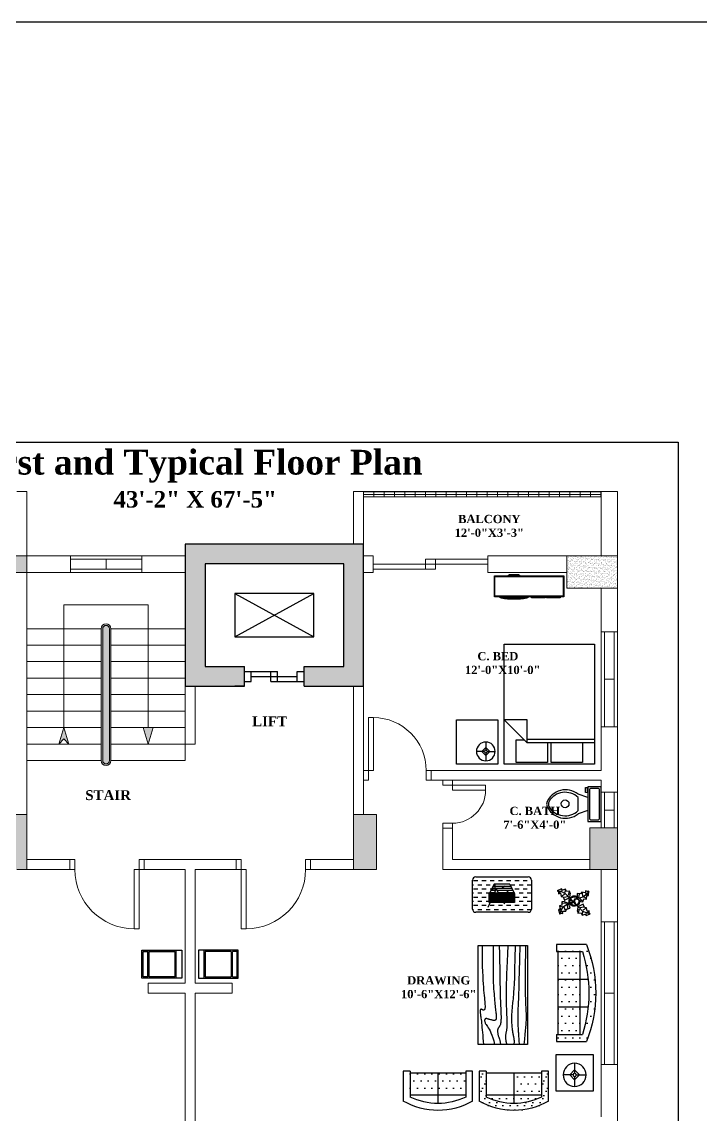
# Model space of a CAD drawing. Header units: inches. Extents: x -5775 to 2930, y 591 to 3437.
# Drawn here: x -5461 to -5050, y 1159 to 1822 of the extents above; entities that cross this region are included whole.
import ezdxf

# ---------------------------------------------------------------- set-up
doc = ezdxf.new("R2010")
doc.units = ezdxf.units.IN
doc.header["$LTSCALE"] = 20
doc.header["$MEASUREMENT"] = 0
doc.layers.get('0').update_dxf_attribs({"lineweight": 5})
for name, color, linetype in [('Accesories', 27, 'Continuous'), ('Box Text', 25, 'Continuous'), ('Lift', 59, 'Continuous'), ('SpecialText', 4, 'Continuous'), ('Text', 250, 'Continuous')]:
    doc.layers.add(name, color=color, linetype=linetype)
for name, color, linetype, lineweight in [('Baranda', 251, 'Continuous', 5), ('Door', 32, 'Continuous', 5), ('Pillar', 250, 'Continuous', 5), ('Stair', 65, 'Continuous', 5), ('Stair Handle', 39, 'Continuous', 5), ('Window', 32, 'Continuous', 5)]:
    doc.layers.add(name, color=color, linetype=linetype, lineweight=lineweight)
doc.styles.get("Standard").update_dxf_attribs({"font": 'times.ttf', "height": 6})
pattern_1 = [(360, (-5587.729, 1160.284), (2.1875, 4.375), [0, -4.375])]
pattern_2 = [(360, (-5600.1784, 1162.061), (2.1875, 4.375), [0, -4.375])]

# ---------------------------------------------------------------- blocks, each defined once
blk = doc.blocks.new('Door2')
at = {"layer": 'Door'}
for points in [[(-6, 6), (-3, 6), (-3, 42), (-6, 42)], [(-45, 0), (-42, 0), (-42, 6), (-45, 6)], [(-3, 0), (0, 0), (0, 6), (-3, 6)]]:
    blk.add_lwpolyline(points, close=True, dxfattribs=at)
blk.add_arc((-6, 6), 36, 90, 180, dxfattribs=at)
blk = doc.blocks.new('Window1')
at = {"layer": 'Window'}
for p, q in [((36, 10), (-36, 10)), ((-36, 10), (-36, 0)), ((36, 8), (-36, 8)), ((0, 2), (0, 8)), ((36, 0), (36, 10)), ((-36, 2), (36, 2)), ((-36, 0), (36, 0))]:
    blk.add_line(p, q, dxfattribs=at)
blk = doc.blocks.new('Door4')
at = {"layer": 'Door'}
for points in [[(0, -3), (0, 0), (-6, 0), (-6, -3)], [(-26, -6), (-6, -6), (-6, -3), (-26, -3)], [(0, -29), (0, -26), (-6, -26), (-6, -29)]]:
    blk.add_lwpolyline(points, close=True, dxfattribs=at)
blk.add_arc((-6, -6), 20, 180, 270, dxfattribs=at)
blk = doc.blocks.new('Door1')
at = {"layer": 'Door'}
for points in [[(-6, 6), (-3, 6), (-3, 38), (-6, 38)], [(-41, 0), (-38, 0), (-38, 6), (-41, 6)], [(-3, 0), (0, 0), (0, 6), (-3, 6)]]:
    blk.add_lwpolyline(points, close=True, dxfattribs=at)
blk.add_arc((-6, 6), 32, 90, 180, dxfattribs=at)
blk = doc.blocks.new('Bed - Queen')
at = {"linetype": 'Continuous'}
for p, q in [((0, -80.00003), (0, 0)), ((0, 0), (59.99999, 0)), ((59.99999, 0), (59.99999, -80.00003)), ((7.99999, -1.2), (28.79998, -1.2)), ((7.99999, -14.4), (7.99999, -1.2)), ((28.79998, -1.2), (28.79998, -14.4)), ((31.19999, -1.2), (51.99999, -1.2)), ((31.19999, -14.4), (31.19999, -1.2)), ((51.99999, -1.2), (51.99999, -16.4)), ((0, -14.4), (44.8, -14.4)), ((59.99999, -29.6), (44.8, -14.4)), ((44.8, -14.4), (44.8, -29.6)), ((44.8, -16.8), (0, -16.8)), ((51.99999, -16.4), (46.79936, -16.4)), ((44.8, -29.6), (59.99999, -29.6)), ((59.99999, -80.00003), (0, -80.00003))]:
    blk.add_line(p, q, dxfattribs=at)
blk = doc.blocks.new('Lamp - Table')
at = {"linetype": 'Continuous'}
for p, q in [((0, 7), (0, 1)), ((-1, 0), (-7, 0)), ((0, 3), (-3, 0)), ((-3, 0), (0, -3)), ((3, 0), (0, 3)), ((0, -3), (3, 0)), ((1, 0), (7, 0)), ((0, -1), (0, -7))]:
    blk.add_line(p, q, dxfattribs=at)
for radius in [7, 1]:
    blk.add_circle((0, 0), radius, dxfattribs=at)
blk = doc.blocks.new('Entertainment Center')
at = {"linetype": 'Continuous'}
for p, q in [((-4, 0), (-5, -1)), ((4, 0), (-4, 0)), ((5, -1), (4, 0)), ((-17, -19), (-17, -1)), ((-17, -1), (43, -1)), ((-16.5, -18.5), (-16.5, -1.5)), ((-16.5, -1.5), (42.5, -1.5)), ((42.5, -1.5), (42.5, -18.5)), ((43, -1), (43, -19)), ((42.5, -18.5), (-16.5, -18.5)), ((43, -19), (-17, -19)), ((-12, -20), (-12, -19)), ((12, -20), (-12, -20)), ((12, -19), (12, -20)), ((15, -20), (15, -19)), ((27, -20), (15, -20)), ((27, -19), (27, -20)), ((28, -20), (28, -19)), ((40, -20), (28, -20)), ((40, -19), (40, -20))]:
    blk.add_line(p, q, dxfattribs=at)
blk.add_arc((0, 40), 61, 259.6111, 280.3889, dxfattribs=at)
blk = doc.blocks.new('Toilet - top')
for p, q in [((9.5, -6), (9.5, -2)), ((-10, -8.5), (-8, -8.5)), ((-10, -9.5), (-10, -8.5)), ((-7, -9.5), (-10, -9.5)), ((-8, -8.5), (-8, -8)), ((-7, -8), (-7, -9.5)), ((-4, -8), (-6, -14)), ((4, -8), (6, -14)), ((4, -14), (-4, -14))]:
    blk.add_line(p, q)
blk.add_lwpolyline([(10.5, -8), (10.5, 0), (-10.5, 0), (-10.5, -8)], close=True)
for points in [[(-9.5, -2), (-9.5, -6)], [(8.5, -1), (-8.5, -1)], [(-8.5, -7), (8.5, -7)]]:
    blk.add_lwpolyline(points)
for centre, radius, start, end in [((-8.62, -1.88), 0.884, 81.8699, 188.1301), ((-8.62, -6.12), 0.884, 171.8699, 278.1301), ((8.62, -1.88), 0.884, 351.8699, 98.1301), ((8.62, -6.12), 0.884, 261.8699, 8.1301), ((3.52, -21.58), 12.17, 141.46911, 247.97143), ((4.2, -21.82), 11.33, 136.36773, 238.94682), ((-3.52, -21.58), 12.17, 292.02843, 38.53071), ((-4.2, -21.82), 11.33, 301.05301, 43.63209), ((0, -27.88), 4, 245.73182, 294.26817), ((0, -29), 4, 254.86053, 285.13947)]:
    blk.add_arc(centre, radius, start, end)
blk = doc.blocks.new('Table - Rectangular Woodgrain 60 x 30 in.')
at = {"linetype": 'Continuous'}
for p, q in [((0, 0), (0, -30)), ((60, 0), (0, 0)), ((60, -30), (60, 0)), ((0, -30), (60, -30))]:
    blk.add_line(p, q, dxfattribs=at)
for points in [[(0, -2.4), (4.8155, -2.418), (9.0302, -2.4688), (12.709, -2.5477), (15.9167, -2.65), (18.7181, -2.7711), (21.1781, -2.9063), (23.3616, -3.0508), (25.3333, -3.2), (27.1477, -3.3495), (28.8172, -3.4958), (30.3437, -3.636), (31.7291, -3.7667), (32.9756, -3.8849), (34.0849, -3.9875), (35.059, -4.0714), (35.9, -4.1334), (36.6114, -4.1711), (37.2041, -4.1854), (37.6906, -4.1779), (38.0833, -4.15), (38.3948, -4.1034), (38.6375, -4.0396), (38.8239, -3.9602), (38.9666, -3.8667), (39.0764, -3.7608), (39.1573, -3.6448), (39.2116, -3.521), (39.2416, -3.3917), (39.2498, -3.2593), (39.2385, -3.1261), (39.21, -2.9944), (39.1666, -2.8667), (39.111, -2.7447), (39.0468, -2.6281), (38.978, -2.5163), (38.9083, -2.4083), (38.8418, -2.3035), (38.7823, -2.201), (38.7337, -2.1001), (38.7, -2), (38.6844, -1.9003), (38.6875, -1.8021), (38.7094, -1.707), (38.75, -1.6167), (38.8094, -1.5326), (38.8875, -1.4563), (38.9844, -1.3893), (39.1, -1.3333), (39.2351, -1.2896), (39.3937, -1.2583), (39.5804, -1.2396), (39.8, -1.2333), (40.057, -1.2396), (40.3562, -1.2583), (40.7023, -1.2896), (41.1, -1.3333), (41.5547, -1.3895), (42.0755, -1.4573), (42.6721, -1.5361), (43.3542, -1.625), (44.1316, -1.7233), (45.014, -1.8302), (46.0114, -1.9449), (47.1333, -2.0667), (48.3862, -2.1947), (49.7625, -2.3281), (51.2513, -2.4663), (52.8416, -2.6083), (54.5226, -2.7535), (56.2833, -2.9011), (58.1127, -3.0501), (60, -3.2)], [(0, -9.2), (6.5759, -9.0858), (11.9385, -9.0365), (16.2527, -9.0418), (19.6833, -9.0917), (22.3952, -9.1759), (24.5531, -9.2844), (26.322, -9.4069), (27.8666, -9.5333), (29.3241, -9.6553), (30.7203, -9.7719), (32.0532, -9.8837), (33.3208, -9.9917), (34.5213, -10.0965), (35.6526, -10.199), (36.7128, -10.2999), (37.7, -10.4), (38.6129, -10.4996), (39.4531, -10.5969), (40.223, -10.6895), (40.925, -10.775), (41.5613, -10.8512), (42.1344, -10.9156), (42.6465, -10.966), (43.1, -11), (43.4976, -11.0158), (43.8437, -11.0136), (44.143, -10.9942), (44.4, -10.9583), (44.6195, -10.9069), (44.8062, -10.8406), (44.9648, -10.7603), (45.1, -10.6667), (45.2155, -10.5598), (45.3114, -10.4365), (45.3871, -10.2929), (45.4416, -10.125), (45.4743, -9.929), (45.4844, -9.7011), (45.4709, -9.4371), (45.4333, -9.1333), (45.3716, -8.7883), (45.2896, -8.4104), (45.1919, -8.0107), (45.0833, -7.6), (44.9685, -7.1893), (44.8521, -6.7896), (44.7388, -6.4117), (44.6333, -6.0667), (44.54, -5.7628), (44.4614, -5.4979), (44.4001, -5.2675), (44.3583, -5.0667), (44.3384, -4.8909), (44.3427, -4.7354), (44.3736, -4.5956), (44.4333, -4.4667), (44.5236, -4.3453), (44.6427, -4.2333), (44.7884, -4.1339), (44.9583, -4.05), (45.1501, -3.9849), (45.3614, -3.9417), (45.59, -3.9234), (45.8333, -3.9333), (46.0915, -3.9749), (46.3734, -4.0531), (46.6906, -4.1736), (47.0542, -4.3417), (47.4756, -4.5629), (47.9661, -4.8427), (48.5372, -5.1866), (49.2, -5.6), (49.9676, -6.0844), (50.8594, -6.625), (51.8965, -7.2031), (53.1, -7.8), (54.491, -8.3969), (56.0906, -8.975), (57.9199, -9.5156), (60, -10)], [(0, -12.8), (5.1847, -12.9322), (9.6213, -13.0323), (13.3963, -13.1059), (16.5958, -13.1583), (19.3063, -13.1952), (21.614, -13.2219), (23.6054, -13.2439), (25.3666, -13.2667), (26.9728, -13.2947), (28.4531, -13.3281), (29.8256, -13.3663), (31.1083, -13.4083), (32.3191, -13.4535), (33.476, -13.501), (34.597, -13.5501), (35.7, -13.6), (36.7984, -13.6497), (37.8875, -13.6979), (38.9578, -13.743), (40, -13.7833), (41.0047, -13.8174), (41.9625, -13.8438), (42.864, -13.8607), (43.7, -13.8667), (44.4631, -13.8604), (45.1552, -13.8417), (45.7801, -13.8104), (46.3416, -13.7667), (46.8439, -13.7104), (47.2906, -13.6417), (47.6858, -13.5604), (48.0333, -13.4667), (48.3375, -13.3608), (48.6042, -13.2448), (48.8396, -13.121), (49.05, -12.9917), (49.2417, -12.8593), (49.4208, -12.7261), (49.5937, -12.5944), (49.7667, -12.4667), (49.9452, -12.3451), (50.1323, -12.2313), (50.3303, -12.1268), (50.5416, -12.0333), (50.7686, -11.9524), (51.0135, -11.8854), (51.2788, -11.8341), (51.5666, -11.8), (51.8785, -11.7843), (52.2116, -11.7865), (52.562, -11.8059), (52.926, -11.8417), (53.2998, -11.8931), (53.6795, -11.9594), (54.0614, -12.0397), (54.4416, -12.1333), (54.8223, -12.2401), (55.2293, -12.3625), (55.6942, -12.5037), (56.2489, -12.6667), (56.9251, -12.8547), (57.7545, -13.0708), (58.7689, -13.3182), (60, -13.6)], [(0, -18), (5.124, -17.7273), (9.6609, -17.5057), (13.6705, -17.3303), (17.2125, -17.1958), (20.3467, -17.0973), (23.1328, -17.0297), (25.6307, -16.9878), (27.9, -16.9667), (29.9928, -16.9617), (31.9302, -16.9703), (33.7254, -16.9907), (35.3917, -17.0208), (36.9423, -17.0588), (38.3906, -17.1026), (39.7499, -17.1503), (41.0333, -17.2), (42.2519, -17.2496), (43.4073, -17.2969), (44.4986, -17.3395), (45.525, -17.375), (46.4858, -17.4012), (47.3802, -17.4156), (48.2074, -17.416), (48.9667, -17.4), (49.6583, -17.3662), (50.2872, -17.3167), (50.8595, -17.2547), (51.3812, -17.1833), (51.8584, -17.1057), (52.2971, -17.025), (52.7034, -16.9443), (53.0833, -16.8667), (53.443, -16.7951), (53.789, -16.7313), (54.128, -16.6768), (54.4666, -16.6334), (54.8115, -16.6024), (55.1693, -16.5854), (55.5465, -16.5841), (55.95, -16.6), (56.3828, -16.6337), (56.8346, -16.6823), (57.2915, -16.7418), (57.7396, -16.8084), (58.165, -16.878), (58.5539, -16.9469), (58.8924, -17.0111), (59.1666, -17.0667), (59.3679, -17.1107), (59.5078, -17.1438), (59.6032, -17.1675), (59.6708, -17.1833), (59.7275, -17.193), (59.7901, -17.1979), (59.8753, -17.1998), (60, -17.2)], [(0, -22.4), (8.0098, -22.2501), (14.4094, -22.1011), (19.4168, -21.9535), (23.25, -21.8083), (26.1269, -21.6663), (28.2656, -21.5281), (29.884, -21.3947), (31.2, -21.2667), (32.3967, -21.1448), (33.5172, -21.0292), (34.5697, -20.9198), (35.5625, -20.8167), (36.5037, -20.7198), (37.4015, -20.6292), (38.2642, -20.5448), (39.1, -20.4667), (39.9164, -20.3951), (40.7187, -20.3313), (41.5117, -20.2768), (42.3, -20.2333), (43.0883, -20.2024), (43.8812, -20.1854), (44.6836, -20.1841), (45.5, -20.2), (46.3328, -20.234), (47.1747, -20.2844), (48.0163, -20.3488), (48.8479, -20.425), (49.66, -20.5106), (50.4429, -20.6031), (51.1872, -20.7004), (51.8833, -20.8), (52.5246, -20.8999), (53.1166, -20.9995), (53.6681, -21.0983), (54.1875, -21.1958), (54.6834, -21.2919), (55.1646, -21.3859), (55.6394, -21.4777), (56.1167, -21.5667), (56.6028, -21.6515), (57.0961, -21.7266), (57.5929, -21.7852), (58.0896, -21.8208), (58.5823, -21.8268), (59.0674, -21.7964), (59.5412, -21.723), (60, -21.6)], [(0, -25.2), (8.6355, -25.0504), (15.7026, -24.9031), (21.4049, -24.7606), (25.9458, -24.625), (29.529, -24.4988), (32.3578, -24.3844), (34.6359, -24.284), (36.5667, -24.2), (38.3213, -24.1341), (39.9417, -24.0854), (41.437, -24.0523), (42.8167, -24.0333), (44.0901, -24.0268), (45.2667, -24.0313), (46.3557, -24.0451), (47.3667, -24.0667), (48.309, -24.0947), (49.1928, -24.1287), (50.0284, -24.168), (50.826, -24.2125), (51.5959, -24.2617), (52.3483, -24.3151), (53.0935, -24.3725), (53.8417, -24.4334), (54.6009, -24.497), (55.3699, -24.561), (56.1454, -24.6226), (56.9239, -24.6792), (57.7021, -24.7279), (58.4764, -24.7662), (59.2435, -24.7911), (60, -24.8)], [(0, -28.8), (5.6867, -28.6681), (10.45, -28.5698), (14.407, -28.5012), (17.675, -28.4584), (20.3711, -28.4374), (22.6125, -28.4344), (24.5164, -28.4455), (26.2, -28.4667), (27.762, -28.4947), (29.2276, -28.5281), (30.6033, -28.5663), (31.8958, -28.6084), (33.1118, -28.6535), (34.2578, -28.7011), (35.3405, -28.7501), (36.3666, -28.8), (37.3443, -28.8497), (38.288, -28.8974), (39.2137, -28.9412), (40.1375, -28.9792), (41.0753, -29.0093), (42.0432, -29.0297), (43.0572, -29.0384), (44.1333, -29.0333), (45.2936, -29.0114), (46.5843, -28.9641), (48.0579, -28.8816), (49.7666, -28.7542), (51.7629, -28.5721), (54.0989, -28.3255), (56.8272, -28.0048), (60, -27.6)]]:
    blk.add_lwpolyline(points, dxfattribs=at)
blk = doc.blocks.new('Sofa - Roundback 7 ft.')
at = {"linetype": 'Continuous'}
for p, q in [((-12.00002, -32.4421), (-12.00003, -6.5971)), ((11.99997, -32.4421), (11.99998, -6.5971)), ((-36.000027, -34), (-36.000027, -11.4696)), ((-35.999844, -13.3819), (35.9998, -13.3819)), ((35.99998, -34), (35.99998, -11.4696)), ((-36.000027, -32.4421), (35.99998, -32.4421))]:
    blk.add_line(p, q, dxfattribs=at)
for points in [[(-36.000027, -34), (-42.000027, -34), (-42.000027, -8)], [(41.99998, -8), (41.99998, -34), (35.99998, -34)]]:
    blk.add_lwpolyline(points, dxfattribs=at)
for centre, radius, start, end in [((0, -114.25), 114.25, 68.43141, 111.5686), ((-0.00001, -127.1968), 121.1968, 72.72033, 107.2797)]:
    blk.add_arc(centre, radius, start, end, dxfattribs=at)
blk = doc.blocks.new('Sofa - Roundback Loveseat 5 ft.')
at = {"linetype": 'Continuous'}
for p, q in [((0, -32.44198), (0, -5.99998)), ((-24, -33.99998), (-24, -11.46958)), ((-23.9998, -13.38178), (23.99986, -13.38178)), ((24.00004, -33.99998), (24.00004, -11.46958)), ((-24, -32.44198), (24.00004, -32.44198))]:
    blk.add_line(p, q, dxfattribs=at)
for points in [[(-24, -33.99998), (-30, -33.99998), (-30, -7.99998)], [(30.00004, -7.99998), (30.00004, -33.99998), (24.00004, -33.99998)]]:
    blk.add_lwpolyline(points, dxfattribs=at)
for centre, radius, start, end in [((0, -60.24998), 60.24998, 60.13715, 119.8628), ((0, -61.38438), 55.38444, 64.32083, 115.6792)]:
    blk.add_arc(centre, radius, start, end, dxfattribs=at)
blk = doc.blocks.new('Plant - Rubber or Philodendron')
at = {"linetype": 'Continuous'}
for p, q in [((8.8871, 10.7908), (9.9809, 13.4933)), ((9.9809, 13.4933), (13.3837, 12.301)), ((10.5828, 12.6946), (10.8893, 9.7953)), ((13.3837, 12.301), (14.68, 13.9039)), ((14.5816, 13.2037), (14.3848, 11.8033)), ((14.68, 13.9039), (19.3848, 11.8146)), ((-16.2005, 11.4774), (-13.9899, 8.1064)), ((-16.2005, 11.4774), (-14.8639, 10.7964)), ((-16.0159, 6.3329), (-16.2005, 11.4774)), ((-14.0069, 5.8704), (-16.0159, 6.3329)), ((-15.3434, 6.5514), (-13.9984, 6.9884)), ((-14.8639, 10.7964), (-12.6195, 11.8975)), ((-13.5868, 2.2894), (-14.0069, 5.8704)), ((-13.9899, 8.1064), (-9.5434, 4.7185)), ((-10.6784, 2.491), (-13.5868, 2.2894)), ((-13.3174, 8.325), (-13.0735, 11.0065)), ((-13.1329, 3.1804), (-10.6614, 4.727)), ((-12.6195, 11.8975), (-12.1909, 9.4345)), ((-12.1909, 9.4345), (-8.3829, 10.3)), ((-9.5858, -0.8715), (-10.6784, 2.491)), ((-9.5434, 4.7185), (-4.1917, 2.9888)), ((-9.1318, 0.0195), (-5.9793, 2.9025)), ((-8.8369, 9.409), (-9.0894, 5.6095)), ((-8.3829, 10.3), (-7.0549, 8.501)), ((-7.1228, -0.443), (-3.5248, 2.2131)), ((-7.0549, 8.501), (-3.0284, 8.6941)), ((-4.8529, 4.012), (-5.7184, 7.82)), ((-3.5248, 2.2131), (-3.3011, 2.4355)), ((-3.3011, 2.4355), (-0.5306, 1.7947)), ((-3.0284, 8.6941), (-3.0709, 3.1041)), ((-3.0709, 3.1041), (0.0797, 2.3163)), ((-0.5306, 1.7947), (-0.2255, -0.5527)), ((-0.5306, 1.7947), (-0.5306, 1.7947)), ((0.0797, 2.3163), (0.4866, -0.031)), ((0.4866, -0.031), (2.1141, 0.2298)), ((2.1141, 0.2298), (5.4346, 3.9146)), ((6.1032, 3.6844), (2.8262, -0.031)), ((4.6914, 8.8812), (5.3859, 11.2828)), ((4.6914, 8.8812), (5.5014, 4.4831)), ((5.3859, 11.2828), (8.8871, 10.7908)), ((5.4346, 3.9146), (5.5014, 4.4831)), ((5.9878, 10.4842), (7.1971, 6.3869)), ((11.1089, 1.1958), (6.1032, 3.6844)), ((10.3916, 8.7942), (6.2847, 4.4028)), ((7.7005, 4.8881), (11.5025, 3.9967)), ((15.3859, 11.3055), (10.3916, 8.7942)), ((14.2977, 6.1031), (10.9934, 7.9956)), ((12.7005, 4.8994), (11.1089, 1.1958)), ((14.8995, 5.3044), (12.7005, 4.8994)), ((15.7909, 9.1065), (14.8995, 5.3044)), ((15.2875, 10.6053), (17.5907, 9.2105)), ((19.3848, 11.8146), (15.3859, 11.3055)), ((18.1925, 8.4119), (15.7909, 9.1065)), ((19.3848, 11.8146), (18.1868, 10.9119)), ((18.1868, 10.9119), (18.1925, 8.4119)), ((-16.8157, -10.7754), (-14.4141, -11.4699)), ((-16.8101, -13.2754), (-16.8157, -10.7754)), ((-13.9107, -12.9688), (-16.2139, -11.574)), ((-14.4141, -11.4699), (-13.5228, -7.6679)), ((-14.0091, -13.669), (-9.0148, -11.1577)), ((-13.5228, -7.6679), (-11.3237, -7.2629)), ((-12.921, -8.4665), (-9.6166, -10.359)), ((-11.3237, -7.2629), (-9.7321, -3.5593)), ((-6.3237, -7.2516), (-10.1257, -6.3602)), ((-9.7321, -3.5593), (-4.7264, -6.0479)), ((-7.1228, -0.443), (-9.5858, -0.8715)), ((-9.206, -15.0581), (-9.5126, -12.1588)), ((-9.0148, -11.1577), (-4.9047, -6.8122)), ((-4.611, -12.8477), (-5.8203, -8.7504)), ((-2.019, -3.6148), (-4.7264, -6.0479)), ((-4.1246, -6.8466), (-4.0579, -6.2781)), ((-3.3146, -11.2447), (-4.1246, -6.8466)), ((-4.0579, -6.2781), (-0.9375, -3.1608)), ((-3.3146, -11.2447), (-4.0092, -13.6463)), ((-2.019, -3.6148), (-0.2255, -0.5527)), ((-0.9375, -3.1608), (0.5883, -0.8135)), ((0.5883, -0.8135), (2.2447, -2.0916)), ((2.8262, -0.031), (1.3003, -0.5527)), ((1.3003, -0.5527), (2.4193, -1.4655)), ((2.2447, -2.0916), (6.7108, -2.6626)), ((2.4193, -1.4655), (6.895, -2.1175)), ((4.943, -7.9659), (6.7108, -2.6626)), ((8.8321, -9.0266), (4.943, -7.9659)), ((11.6605, -0.5413), (6.895, -2.1175)), ((12.3677, -6.1981), (7.219, -2.6772)), ((8.125, -4.0768), (7.7715, -7.9659)), ((8.3544, -2.7453), (13.1973, -2.1704)), ((9.5392, -11.1479), (8.8321, -9.0266)), ((13.4283, -11.5015), (9.5392, -11.1479)), ((10.2463, -10.4408), (11.6605, -6.9053)), ((11.6605, -0.5413), (14.1354, -0.8948)), ((15.5496, -10.7943), (12.3677, -6.1981)), ((13.0748, -13.9763), (13.4283, -11.5015)), ((16.2567, -5.8446), (13.4283, -6.5517)), ((14.8425, -10.7943), (13.7819, -13.2692)), ((14.1354, -0.8948), (14.1354, -4.4304)), ((14.1354, -4.4304), (16.9638, -5.1375)), ((16.6103, -14.6834), (15.5496, -10.7943)), ((17.3174, -9.7337), (15.9032, -9.7337)), ((16.9638, -5.1375), (16.2567, -8.673)), ((16.2567, -8.673), (18.0245, -9.7337)), ((18.0245, -9.7337), (16.6103, -14.6834)), ((-18.008, -14.1781), (-16.8101, -13.2754)), ((-18.008, -14.1781), (-14.0091, -13.669)), ((-13.3032, -16.2674), (-18.008, -14.1781)), ((-12.0069, -14.6645), (-13.3032, -16.2674)), ((-13.2048, -15.5672), (-13.008, -14.1668)), ((-8.6042, -15.8568), (-12.0069, -14.6645)), ((-7.5103, -13.1543), (-8.6042, -15.8568)), ((-4.0092, -13.6463), (-7.5103, -13.1543)), ((15.5496, -13.6228), (13.0748, -13.9763)), ((16.6103, -14.6834), (15.5496, -13.6228))]:
    blk.add_line(p, q, dxfattribs=at)
for centre, radius, start, end in [((0.0308, 0.1664), 6, 178.6147, 235.1169), ((0.0308, 0.1664), 5, 168.1647, 238.6725), ((0, 0), 6.1275, 34.37569, 120.1028), ((-0.0601, -0.2075), 5.2461, 33.82192, 124.9414), ((-0.2664, 0.1682), 5.2775, 338.4094, 20.03007), ((-0.098, 0.1364), 6.1288, 341.2017, 26.09184), ((-0.0234, 0.3825), 6.1492, 242.5812, 331.2714), ((-0.1102, 0.4886), 5.2883, 247.3711, 327.472)]:
    blk.add_arc(centre, radius, start, end, dxfattribs=at)
blk = doc.blocks.new('Base Cabinet 1 Door - 24 in front')
for p, q in [((0, 0), (0, 34.5)), ((0, 34.5), (24, 34.5)), ((1, 29.5), (1, 33.5)), ((1, 33.5), (23, 33.5)), ((1, 29.5), (23, 29.5)), ((23, 28.5), (1, 28.5)), ((1, 6), (1, 28.5)), ((23, 33.5), (23, 29.5)), ((23, 28.5), (23, 6)), ((24, 34.5), (24, 0)), ((0, 5), (24, 5)), ((24, 0), (0, 0)), ((23, 6), (1, 6))]:
    blk.add_line(p, q)

msp = doc.modelspace()

# ---------------------------------------------------------------- hatches: boundary and pattern name
at = {"layer": 'Accesories'}
h = msp.add_hatch(dxfattribs=at)
h.set_pattern_fill('DASH', color=256, scale=20, angle=180, style=0)
h.set_pattern_definition([(180, (-5152.7, 1303.3622), (-2.5, -2.5), [2.5, -2.5])])
h.paths.add_polyline_path([(-5152.7, 1301.36, 0.414214), (-5154.7, 1303.36), (-5186.39, 1303.36, 0.414214), (-5188.39, 1301.36), (-5188.39, 1283.83, 0.414214), (-5186.39, 1281.83), (-5154.7, 1281.83, 0.414214), (-5152.7, 1283.83)])
h.paths.add_polyline_path([(-5162.85, 1293.01), (-5162.85, 1287.81), (-5178.31, 1287.81), (-5178.31, 1293.01), (-5175.36, 1298.91), (-5165.8, 1298.91)], flags=16)
h.paths.add_polyline_path([(-5175.41, 1293.01), (-5174.14, 1295.96), (-5172.42, 1293.01)], flags=0)
h = msp.add_hatch(dxfattribs=at)
h.set_pattern_fill('AR-RSHKE', color=256, scale=2, angle=180, style=0)
h.set_pattern_definition([(180, (-5162.85, 1298.914), (-51, -24), [12, -10, 14, -6, 18, -8]), (180, (-5174.85, 1297.914), (-51, -24), [10, -38, 8, -12]), (180, (-5198.85, 1300.414), (-51, -24), [6, -62]), (270, (-5162.85, 1298.914), (17, -24), [23, -73]), (270, (-5174.85, 1298.914), (17, -24), [22.5, -73.5]), (270, (-5184.85, 1298.914), (17, -24), [21, -75]), (270, (-5198.85, 1300.414), (17, -24), [23, -73]), (270, (-5204.85, 1300.414), (17, -24), [23, -73]), (270, (-5222.85, 1298.914), (17, -24), [22, -74])])
h.paths.add_polyline_path([(-5175.36, 1298.91), (-5178.31, 1293.01), (-5175.41, 1293.01), (-5174.14, 1295.96), (-5172.42, 1293.01), (-5162.85, 1293.01), (-5165.8, 1298.91)])
h = msp.add_hatch(dxfattribs=at)
h.set_pattern_fill('DOLMIT', color=256, scale=5, angle=180, style=0)
h.set_pattern_definition([(180, (-5162.8502, 1298.9144), (-5e-16, -1.25), []), (225, (-5162.8502, 1298.9144), (2.5, -2.5), [1.7678, -3.5355])])
h.paths.add_polyline_path([(-5175.36, 1298.91), (-5178.31, 1293.01), (-5175.41, 1293.01), (-5174.14, 1295.96), (-5172.42, 1293.01), (-5162.85, 1293.01), (-5165.8, 1298.91)])
h = msp.add_hatch(dxfattribs=at)
h.set_pattern_fill('BOX', color=256, angle=180, style=0)
h.set_pattern_definition([(270, (-5162.8502, 1293.0137), (1, -4e-16), []), (270, (-5163.1002, 1293.0137), (1, -4e-16), []), (180, (-5162.8502, 1293.0137), (-4e-16, -1), [-0.25, 0.25]), (180, (-5162.8502, 1292.7637), (-4e-16, -1), [-0.25, 0.25]), (180, (-5162.8502, 1292.5137), (-4e-16, -1), [0.25, -0.25]), (180, (-5162.8502, 1292.2637), (-4e-16, -1), [0.25, -0.25]), (270, (-5163.3502, 1293.0137), (1, -4e-16), [0.25, -0.25]), (270, (-5163.6002, 1293.0137), (1, -4e-16), [0.25, -0.25])])
h.paths.add_polyline_path([(-5172.42, 1293.01), (-5169.39, 1287.81), (-5162.85, 1287.81), (-5162.85, 1293.01)])
h.paths.add_polyline_path([(-5177.66, 1287.81), (-5169.39, 1287.81), (-5172.42, 1293.01), (-5175.41, 1293.01)])
h.paths.add_polyline_path([(-5175.41, 1293.01), (-5178.31, 1293.01), (-5178.31, 1287.81), (-5177.66, 1287.81)])
h = msp.add_hatch(dxfattribs=at)
h.set_pattern_fill('DOTS', color=256, scale=70, style=0)
h.set_pattern_definition(pattern_2)
h.paths.add_polyline_path([(-5137.53, 1262.26), (-5137.53, 1258.06), (-5121.76, 1258.06, -0.151948), (-5121.76, 1207.66), (-5137.53, 1207.66), (-5137.53, 1203.46), (-5119.33, 1203.46, 0.190476), (-5119.33, 1262.26)])
h = msp.add_hatch(dxfattribs=at)
h.set_pattern_fill('DOTS', color=256, scale=70, style=0)
h.set_pattern_definition(pattern_2)
h.paths.add_polyline_path([(-5123.1, 1258.06), (-5136.44, 1258.06), (-5136.44, 1241.26), (-5123.1, 1241.26)], flags=17)
h = msp.add_hatch(dxfattribs=at)
h.set_pattern_fill('DOTS', color=256, scale=70, style=0)
h.set_pattern_definition(pattern_2)
h.paths.add_polyline_path([(-5136.44, 1241.26), (-5123.1, 1241.26), (-5123.1, 1258.06), (-5136.44, 1258.06)], flags=17)
h = msp.add_hatch(dxfattribs=at)
h.set_pattern_fill('DOTS', color=256, scale=70, style=0)
h.set_pattern_definition(pattern_2)
h.paths.add_polyline_path([(-5136.44, 1224.46), (-5123.1, 1224.46), (-5123.1, 1241.26), (-5136.44, 1241.26)], flags=17)
h = msp.add_hatch(dxfattribs=at)
h.set_pattern_fill('DOTS', color=256, scale=70, style=0)
h.set_pattern_definition(pattern_2)
h.paths.add_polyline_path([(-5123.1, 1241.26), (-5136.44, 1241.26), (-5136.44, 1224.46), (-5123.1, 1224.46)], flags=17)
h = msp.add_hatch(dxfattribs=at)
h.set_pattern_fill('DOTS', color=256, scale=70, style=0)
h.set_pattern_definition(pattern_2)
h.paths.add_polyline_path([(-5123.1, 1224.46), (-5136.44, 1224.46), (-5136.44, 1207.66), (-5123.1, 1207.66)], flags=17)
h = msp.add_hatch(dxfattribs=at)
h.set_pattern_fill('DOTS', color=256, scale=70, style=0)
h.set_pattern_definition(pattern_2)
h.paths.add_polyline_path([(-5136.44, 1207.66), (-5123.1, 1207.66), (-5123.1, 1224.46), (-5136.44, 1224.46)], flags=17)
h = msp.add_hatch(dxfattribs=at)
h.set_pattern_fill('DOTS', color=256, scale=70, style=0)
h.set_pattern_definition(pattern_2)
h.paths.add_polyline_path([(-5192.52, 1184.45), (-5209.32, 1184.45), (-5209.32, 1171.1), (-5192.52, 1171.1)])
h.paths.add_polyline_path([(-5226.12, 1171.1), (-5209.32, 1171.1), (-5209.32, 1184.45), (-5226.12, 1184.45)], flags=17)
h.paths.add_polyline_path([(-5184.31, 1185.54), (-5184.31, 1167.34, 0.266667), (-5142.31, 1167.34), (-5142.31, 1185.54), (-5146.51, 1185.54), (-5146.51, 1169.77, -0.227923), (-5180.11, 1169.77), (-5180.11, 1185.54)])
h = msp.add_hatch(dxfattribs=at)
h.set_pattern_fill('DOTS', color=256, scale=70, style=0)
h.set_pattern_definition(pattern_1)
h.paths.add_polyline_path([(-5180.11, 1169.77), (-5180.11, 1185.54), (-5184.31, 1185.54), (-5184.31, 1167.34, 0.266667), (-5142.31, 1167.34), (-5142.31, 1185.54), (-5146.51, 1185.54), (-5146.51, 1169.77, -0.227923)])
h = msp.add_hatch(dxfattribs=at)
h.set_pattern_fill('DOTS', color=256, scale=70, style=0)
h.set_pattern_definition(pattern_1)
h.paths.add_polyline_path([(-5146.51, 1171.1), (-5146.51, 1184.45), (-5163.31, 1184.45), (-5163.31, 1171.1)], flags=17)
h = msp.add_hatch(dxfattribs=at)
h.set_pattern_fill('DOTS', color=256, scale=70, style=0)
h.set_pattern_definition(pattern_1)
h.paths.add_polyline_path([(-5180.11, 1171.1), (-5180.11, 1169.77, 0.112519), (-5163.31, 1165.94), (-5163.31, 1171.1)], flags=17)
h = msp.add_hatch(dxfattribs=at)
h.set_pattern_fill('DOTS', color=256, scale=70, style=0)
h.set_pattern_definition(pattern_1)
h.paths.add_polyline_path([(-5146.51, 1169.77), (-5146.51, 1171.1), (-5163.31, 1171.1), (-5163.31, 1165.94, 0.112519)], flags=17)
at = {"layer": 'Baranda'}
h = msp.add_hatch(dxfattribs=at)
h.set_pattern_fill('GRATE', color=256, scale=50, style=0)
h.set_pattern_definition([(360, (-5254.4452, 1533.6333), (4e-16, 1.5625), []), (90, (-5254.445, 1533.633), (-6.25, 2e-15), [])])
h.paths.add_polyline_path([(-5110.45, 1536.86), (-5254.45, 1536.86), (-5254.45, 1533.63), (-5110.45, 1533.63)])
at = {"layer": 'Lift'}
h = msp.add_hatch(dxfattribs=at)
h.set_pattern_fill('AR-SAND', color=256, scale=1.75, style=0)
h.set_pattern_definition([(37.5, (-5362.4452, 1418.8442), (-0.11024, 3.37194), [0, -2.66, 0, -2.975, 0, -2.84375]), (7.5, (-5362.445, 1418.844), (3.09711, 4.93876), [0, -1.435, 0, -2.3975, 0, -0.91875]), (327.5, (-5364.5977, 1418.8442), (5.44975, 0.009903), [0, -0.875, 0, -3.15, 0, -4.1125]), (317.5, (-5364.5977, 1418.844), (5.26072, 1.53593), [0, -0.4375, 0, -2.065, 0, -2.3625])])
h.paths.add_polyline_path([(-5350.45, 1493.08), (-5266.45, 1493.08), (-5266.45, 1430.84), (-5290.45, 1430.84), (-5290.45, 1418.84), (-5254.45, 1418.84), (-5254.45, 1505.08), (-5362.45, 1505.08), (-5362.45, 1418.84), (-5326.45, 1418.84), (-5326.45, 1430.84), (-5350.45, 1430.84)])
at = {"layer": 'Pillar'}
h = msp.add_hatch(dxfattribs=at)
h.set_pattern_fill('AR-SAND', color=256, style=0)
h.set_pattern_definition([(37.5, (-5618.4452, 753.861), (-0.0629934, 1.9268238), [0, -1.52, 0, -1.7, 0, -1.625]), (7.5, (-5618.4452, 753.861), (1.769777, 2.822146), [0, -0.82, 0, -1.37, 0, -0.525]), (327.5, (-5619.6752, 753.861), (3.114142, 0.005659), [0, -0.5, 0, -1.8, 0, -2.35]), (317.5, (-5619.6752, 753.861), (3.006127, 0.8776756), [0, -0.25, 0, -1.18, 0, -1.35])])
h.paths.add_polyline_path([(-5100.45, 799.3), (-5131.1, 799.3), (-5131.1, 779.86), (-5100.45, 779.86)])
h.paths.add_polyline_path([(-5100.45, 990.59), (-5131.1, 990.59), (-5131.1, 971.15), (-5100.45, 971.15)])
h.paths.add_polyline_path([(-5230.45, 792.34), (-5243.9, 792.34), (-5243.9, 753.86), (-5230.45, 753.86)])
h.paths.add_polyline_path([(-5230.45, 983.86), (-5258.87, 983.86), (-5258.87, 977.86), (-5258.87, 969.64), (-5230.45, 969.64)])
h.paths.add_polyline_path([(-5100.45, 1333.03), (-5110.45, 1333.03), (-5117.24, 1333.03), (-5117.24, 1307.86), (-5100.45, 1307.86)])
h.paths.add_polyline_path([(-5246.6, 1341.09), (-5260.45, 1341.09), (-5260.45, 1313.86), (-5260.45, 1307.86), (-5254.45, 1307.86), (-5246.6, 1307.86)])
h.paths.add_polyline_path([(-5458.45, 1497.86), (-5469.9, 1497.86), (-5469.9, 1487.86), (-5458.45, 1487.86)])
h.paths.add_polyline_path([(-5601.65, 1333.03), (-5618.45, 1333.03), (-5618.45, 1307.86), (-5601.65, 1307.86)])
h.paths.add_polyline_path([(-5458.45, 1341.09), (-5472.29, 1341.09), (-5472.29, 1307.86), (-5464.45, 1307.86), (-5458.45, 1307.86), (-5458.45, 1313.86)])
h.paths.add_polyline_path([(-5587.79, 990.59), (-5618.45, 990.59), (-5618.45, 971.15), (-5587.79, 971.15)])
h.paths.add_polyline_path([(-5460.02, 983.86), (-5488.45, 983.86), (-5488.45, 969.64), (-5460.02, 969.64)])
h.paths.add_polyline_path([(-5587.79, 799.3), (-5618.45, 799.3), (-5618.45, 779.86), (-5587.79, 779.86)])
h.paths.add_polyline_path([(-5475, 792.34), (-5488.45, 792.34), (-5488.45, 753.86), (-5475, 753.86)])
h = msp.add_hatch(dxfattribs=at)
h.set_pattern_fill('AR-SAND', color=256, style=0)
h.set_pattern_definition([(142.5, (-5100.5315, 1478.419), (0.06299, 1.926824), [0, -1.52, 0, -1.7, 0, -1.625]), (172.5, (-5100.5315, 1478.419), (-1.76978, 2.82215), [0, -0.82, 0, -1.37, 0, -0.525]), (212.5, (-5099.3015, 1478.419), (-3.11414, 0.00566), [0, -0.5, 0, -1.8, 0, -2.35]), (222.5, (-5099.3015, 1478.419), (-3.00613, 0.87768), [0, -0.25, 0, -1.18, 0, -1.35])])
h.paths.add_polyline_path([(-5100.53, 1478.42), (-5100.53, 1497.86), (-5131.18, 1497.86), (-5131.18, 1478.42)])
at = {"layer": 'Stair Handle'}
for points in [[(-5407.45, 1453.78, 1), (-5413.45, 1453.78), (-5413.45, 1373.78, 1), (-5407.45, 1373.78)], [(-5435.95, 1393.78), (-5438.95, 1383.78), (-5435.95, 1386.96), (-5432.95, 1383.78)], [(-5381.95, 1393.78), (-5384.95, 1393.78), (-5387.95, 1393.78), (-5384.95, 1383.78)]]:
    msp.add_hatch(color=256, dxfattribs=at).paths.add_polyline_path(points)

# ---------------------------------------------------------------- linework, layer by layer
for p, q in [((-5464.45, 1536.86), (-5458.45, 1536.86)), ((-5458.45, 1536.86), (-5458.45, 1524.86)), ((-5260.45, 1524.86), (-5260.45, 1536.86)), ((-5260.45, 1536.86), (-5254.45, 1536.86)), ((-5254.45, 1536.86), (-5254.45, 1524.86)), ((-5100.45, 1536.86), (-5110.45, 1536.86)), ((-5110.45, 1536.86), (-5110.45, 1497.86)), ((-5100.45, 1536.86), (-5100.45, 1497.86)), ((-5458.45, 1524.86), (-5458.45, 1497.86)), ((-5260.45, 1524.86), (-5260.45, 1505.08)), ((-5254.45, 1524.86), (-5254.45, 1497.86)), ((-5372.45, 1497.86), (-5458.45, 1497.86)), ((-5372.45, 1497.86), (-5362.45, 1497.86)), ((-5362.45, 1497.86), (-5362.45, 1383.78)), ((-5248.53, 1497.86), (-5254.45, 1497.86)), ((-5248.53, 1497.86), (-5248.53, 1487.86)), ((-5176.8, 1497.86), (-5179.17, 1497.86)), ((-5179.17, 1497.86), (-5179.17, 1487.86)), ((-5131.18, 1497.86), (-5176.8, 1497.86)), ((-5159.45, 1497.86), (-5110.45, 1497.86)), ((-5110.45, 1497.86), (-5100.53, 1497.86)), ((-5458.45, 1487.86), (-5458.45, 1313.86)), ((-5372.45, 1487.86), (-5458.45, 1487.86)), ((-5372.45, 1487.86), (-5362.45, 1487.86)), ((-5254.45, 1487.86), (-5254.45, 1367.86)), ((-5254.45, 1487.86), (-5248.53, 1487.86)), ((-5179.17, 1487.86), (-5176.8, 1487.86)), ((-5176.8, 1487.86), (-5159.45, 1487.86)), ((-5165.93, 1485.86), (-5165.93, 1485.86)), ((-5159.45, 1487.86), (-5131.18, 1487.86)), ((-5110.45, 1478.42), (-5110.45, 1367.86)), ((-5100.45, 1478.42), (-5100.45, 727.86)), ((-5356.45, 1418.84), (-5356.45, 1383.78)), ((-5260.45, 1418.84), (-5260.45, 1313.86)), ((-5362.45, 1383.78), (-5356.45, 1383.78)), ((-5248.45, 1367.86), (-5254.45, 1367.86)), ((-5248.45, 1367.86), (-5254.45, 1367.86)), ((-5110.45, 1367.86), (-5216.45, 1367.86)), ((-5206.45, 1367.86), (-5216.45, 1367.86)), ((-5254.45, 1361.86), (-5254.45, 1341.09)), ((-5251.45, 1361.86), (-5254.45, 1361.86)), ((-5206.45, 1361.86), (-5216.45, 1361.86)), ((-5206.45, 1361.86), (-5206.45, 1358.86)), ((-5200.45, 1361.86), (-5200.45, 1355.86)), ((-5110.45, 1361.86), (-5200.45, 1361.86)), ((-5110.45, 1361.86), (-5110.45, 1333.03)), ((-5206.45, 1335.86), (-5206.45, 1307.86)), ((-5200.45, 1335.86), (-5200.45, 1313.86)), ((-5458.45, 1313.86), (-5432.35, 1313.86)), ((-5432.35, 1313.86), (-5429.35, 1313.86)), ((-5390.35, 1313.86), (-5387.35, 1313.86)), ((-5387.35, 1313.86), (-5362.45, 1313.86)), ((-5362.45, 1313.86), (-5356.45, 1313.86)), ((-5331.54, 1313.86), (-5356.45, 1313.86)), ((-5328.54, 1313.86), (-5331.54, 1313.86)), ((-5286.54, 1313.86), (-5289.54, 1313.86)), ((-5260.45, 1313.86), (-5286.54, 1313.86)), ((-5117.24, 1313.86), (-5200.45, 1313.86)), ((-5458.45, 1307.86), (-5432.35, 1307.86)), ((-5432.35, 1307.86), (-5429.35, 1307.86)), ((-5393.35, 1307.86), (-5387.35, 1307.86)), ((-5387.35, 1307.86), (-5362.45, 1307.86)), ((-5362.45, 1307.86), (-5362.45, 1238.86)), ((-5356.45, 1307.86), (-5356.45, 1238.86)), ((-5331.54, 1307.86), (-5356.45, 1307.86)), ((-5325.54, 1307.86), (-5331.54, 1307.86)), ((-5286.54, 1307.86), (-5289.54, 1307.86)), ((-5260.45, 1307.86), (-5286.54, 1307.86)), ((-5110.45, 1307.86), (-5206.45, 1307.86)), ((-5110.45, 1307.86), (-5110.45, 1157.86)), ((-5384.85, 1232.86), (-5384.85, 1238.86)), ((-5384.85, 1238.86), (-5362.45, 1238.86)), ((-5362.45, 1232.86), (-5384.85, 1232.86)), ((-5362.45, 1232.86), (-5362.45, 983.86)), ((-5334.04, 1238.86), (-5356.45, 1238.86)), ((-5356.45, 1232.86), (-5356.45, 983.86)), ((-5356.45, 1232.86), (-5334.04, 1232.86)), ((-5334.04, 1232.86), (-5334.04, 1238.86))]:
    msp.add_line(p, q)
at = {"layer": 'Accesories'}
for p, q in [((-5188.39, 1283.83), (-5188.39, 1301.36)), ((-5186.39, 1303.36), (-5154.7, 1303.36)), ((-5152.7, 1301.36), (-5152.7, 1283.83)), ((-5174.14, 1295.96), (-5179.01, 1284.68)), ((-5175.36, 1298.91), (-5178.31, 1293.01)), ((-5178.31, 1287.81), (-5178.31, 1293.01)), ((-5178.31, 1293.01), (-5162.85, 1293.01)), ((-5165.8, 1298.91), (-5175.36, 1298.91)), ((-5174.14, 1295.96), (-5168.94, 1287.03)), ((-5165.8, 1298.91), (-5162.85, 1293.01)), ((-5162.85, 1293.01), (-5162.85, 1287.81)), ((-5162.85, 1287.81), (-5178.31, 1287.81)), ((-5154.7, 1281.83), (-5186.39, 1281.83)), ((-5115.01, 1195.51), (-5137.96, 1195.51)), ((-5137.96, 1195.51), (-5137.96, 1173.5)), ((-5115.01, 1173.5), (-5115.01, 1195.51)), ((-5137.96, 1173.5), (-5115.01, 1173.5))]:
    msp.add_line(p, q, dxfattribs=at)
msp.add_lwpolyline([(-5173.05, 1371.56), (-5198.08, 1371.56), (-5198.08, 1398.49), (-5173.05, 1398.49)], close=True, dxfattribs=at)
msp.add_circle((-5132.26, 1347.6), 2.34, dxfattribs=at)
for centre, start, end in [((-5186.39, 1301.36), 90, 180), ((-5154.7, 1301.36), 0, 90), ((-5186.39, 1283.83), 180, 270), ((-5154.7, 1283.83), 270, 0)]:
    msp.add_arc(centre, 2, start, end, dxfattribs=at)
at = {"layer": 'Baranda'}
for p, q in [((-5110.45, 1536.86), (-5254.45, 1536.86)), ((-5110.45, 1533.63), (-5254.45, 1533.63))]:
    msp.add_line(p, q, dxfattribs=at)
at = {"layer": 'Box Text'}
msp.add_lwpolyline([(-5653.13, 1566.75), (-5063.82, 1566.75), (-5063.82, 698.62), (-5653.13, 698.62)], close=True, dxfattribs=at)
at = {"layer": 'Door'}
for p, q in [((-5179.17, 1492.86), (-5248.53, 1492.86)), ((-5248.53, 1492.86), (-5248.53, 1489.86)), ((-5216.85, 1489.86), (-5216.85, 1495.86)), ((-5216.85, 1495.86), (-5213.85, 1495.86)), ((-5179.17, 1495.86), (-5213.85, 1495.86)), ((-5210.85, 1495.86), (-5210.85, 1489.86)), ((-5179.17, 1492.86), (-5179.17, 1495.86)), ((-5179.17, 1495.86), (-5179.17, 1492.86)), ((-5213.85, 1489.86), (-5248.53, 1489.86)), ((-5213.85, 1489.86), (-5216.85, 1489.86)), ((-5210.85, 1489.86), (-5213.85, 1489.86))]:
    msp.add_line(p, q, dxfattribs=at)
at = {"layer": 'Lift'}
for p, q in [((-5362.45, 1505.08), (-5362.45, 1418.84)), ((-5254.45, 1505.08), (-5362.45, 1505.08)), ((-5254.45, 1418.84), (-5254.45, 1505.08)), ((-5350.45, 1493.08), (-5350.45, 1430.84)), ((-5266.45, 1493.08), (-5350.45, 1493.08)), ((-5266.45, 1430.84), (-5266.45, 1493.08)), ((-5332.45, 1475.08), (-5332.45, 1448.84)), ((-5284.45, 1475.08), (-5332.45, 1475.08)), ((-5332.45, 1448.84), (-5284.45, 1475.08)), ((-5332.45, 1475.08), (-5284.45, 1448.84)), ((-5284.45, 1448.84), (-5284.45, 1475.08)), ((-5332.45, 1448.84), (-5284.45, 1448.84)), ((-5290.45, 1448.84), (-5284.45, 1448.84)), ((-5350.45, 1430.84), (-5326.45, 1430.84)), ((-5326.45, 1418.84), (-5326.45, 1430.84)), ((-5326.45, 1427.84), (-5322.56, 1427.84)), ((-5322.56, 1421.84), (-5322.56, 1427.84)), ((-5322.56, 1427.84), (-5306.56, 1427.84)), ((-5310.56, 1421.84), (-5310.56, 1427.84)), ((-5306.56, 1421.84), (-5306.56, 1427.84)), ((-5294.57, 1421.84), (-5294.57, 1427.84)), ((-5294.57, 1427.84), (-5290.45, 1427.84)), ((-5290.45, 1418.84), (-5290.45, 1430.84)), ((-5290.45, 1430.84), (-5266.45, 1430.84)), ((-5362.45, 1418.84), (-5326.45, 1418.84)), ((-5326.45, 1418.84), (-5332.45, 1418.84)), ((-5332.45, 1418.84), (-5326.45, 1418.84)), ((-5326.45, 1421.84), (-5322.56, 1421.84)), ((-5322.56, 1424.84), (-5306.56, 1424.84)), ((-5310.56, 1421.84), (-5294.57, 1421.84)), ((-5306.56, 1424.84), (-5294.57, 1424.84)), ((-5294.57, 1421.84), (-5290.45, 1421.84)), ((-5290.45, 1418.84), (-5254.45, 1418.84))]:
    msp.add_line(p, q, dxfattribs=at)
at = {"layer": 'Pillar'}
for p, q in [((-5458.45, 1497.86), (-5469.9, 1497.86)), ((-5458.45, 1487.86), (-5458.45, 1497.86)), ((-5100.45, 1497.86), (-5131.18, 1497.86)), ((-5131.18, 1497.86), (-5131.18, 1478.42)), ((-5100.45, 1497.86), (-5100.45, 1478.42)), ((-5469.9, 1487.86), (-5458.45, 1487.86)), ((-5131.18, 1478.42), (-5100.45, 1478.42)), ((-5472.29, 1341.09), (-5458.45, 1341.09)), ((-5458.45, 1341.09), (-5458.45, 1313.86)), ((-5246.6, 1341.09), (-5260.45, 1341.09)), ((-5260.45, 1341.09), (-5260.45, 1313.86)), ((-5246.6, 1307.86), (-5246.6, 1341.09)), ((-5100.45, 1333.03), (-5117.24, 1333.03)), ((-5117.24, 1333.03), (-5117.24, 1307.86)), ((-5100.45, 1307.86), (-5100.45, 1333.03)), ((-5458.45, 1313.86), (-5458.45, 1307.86)), ((-5260.45, 1313.86), (-5260.45, 1307.86)), ((-5464.45, 1307.86), (-5458.45, 1307.86)), ((-5254.45, 1307.86), (-5260.45, 1307.86)), ((-5254.45, 1307.86), (-5246.6, 1307.86)), ((-5117.24, 1307.86), (-5100.45, 1307.86))]:
    msp.add_line(p, q, dxfattribs=at)
at = {"layer": 'SpecialText'}
msp.add_lwpolyline([(-5775.24, 1821.65), (-1536.2, 1821.65), (-1536.2, 591.27), (-5775.24, 591.27)], close=True, dxfattribs=at)
at = {"layer": 'Stair'}
for p, q in [((-5413.45, 1453.78), (-5458.45, 1453.78)), ((-5407.45, 1453.78), (-5362.45, 1453.78)), ((-5413.45, 1443.78), (-5458.45, 1443.78)), ((-5407.45, 1443.78), (-5362.45, 1443.78)), ((-5413.45, 1433.78), (-5458.45, 1433.78)), ((-5407.45, 1433.78), (-5362.45, 1433.78)), ((-5413.45, 1423.78), (-5458.45, 1423.78)), ((-5407.45, 1423.78), (-5362.45, 1423.78)), ((-5413.45, 1413.78), (-5458.45, 1413.78)), ((-5407.45, 1413.78), (-5362.45, 1413.78)), ((-5413.45, 1403.78), (-5458.45, 1403.78)), ((-5407.45, 1403.78), (-5362.45, 1403.78)), ((-5413.45, 1393.78), (-5458.45, 1393.78)), ((-5407.45, 1393.78), (-5362.45, 1393.78)), ((-5384.95, 1393.78), (-5387.95, 1393.78)), ((-5384.95, 1393.78), (-5387.95, 1393.78)), ((-5384.95, 1393.78), (-5381.95, 1393.78)), ((-5413.45, 1383.78), (-5458.45, 1383.78)), ((-5435.95, 1383.78), (-5438.95, 1383.78)), ((-5435.95, 1383.78), (-5432.95, 1383.78)), ((-5435.95, 1383.78), (-5432.95, 1383.78)), ((-5407.45, 1383.78), (-5362.45, 1383.78)), ((-5362.45, 1373.78), (-5362.45, 1383.78)), ((-5413.45, 1373.78), (-5458.45, 1373.78)), ((-5407.45, 1373.78), (-5362.45, 1373.78))]:
    msp.add_line(p, q, dxfattribs=at)
at = {"layer": 'Stair Handle'}
for p, q in [((-5435.95, 1393.78), (-5435.95, 1468.31)), ((-5435.95, 1468.31), (-5384.95, 1468.31)), ((-5384.95, 1468.31), (-5384.95, 1393.78)), ((-5413.45, 1453.78), (-5413.45, 1373.78)), ((-5412.45, 1453.78), (-5412.45, 1373.78)), ((-5408.45, 1453.78), (-5408.45, 1373.78)), ((-5407.45, 1453.78), (-5407.45, 1373.78)), ((-5438.95, 1383.78), (-5435.95, 1393.78)), ((-5432.95, 1383.78), (-5435.95, 1393.78)), ((-5387.95, 1393.78), (-5384.95, 1383.78)), ((-5381.95, 1393.78), (-5384.95, 1383.78)), ((-5435.95, 1386.96), (-5438.95, 1383.78)), ((-5435.95, 1386.96), (-5432.95, 1383.78))]:
    msp.add_line(p, q, dxfattribs=at)
for centre, radius, start, end in [((-5410.45, 1453.78), 3, 0, 180), ((-5410.45, 1453.78), 2, 0, 180), ((-5410.45, 1373.78), 3, 180, 0), ((-5410.45, 1373.78), 2, 180, 0)]:
    msp.add_arc(centre, radius, start, end, dxfattribs=at)

# ---------------------------------------------------------------- block references
for name, p, xscale, rotation in [('Window1', (-5110.45, 1423.14), -0.8000000000929504, 270), ('Door2', (-5387.35, 1313.86), -1, 180)]:
    msp.add_blockref(name, p, dxfattribs=dict(xscale=xscale, rotation=rotation))
at = {"xscale": -1}
msp.add_blockref('Door1', (-5254.45, 1361.86), dxfattribs=at)
at = {"rotation": 180}
msp.add_blockref('Door2', (-5331.54, 1313.86), dxfattribs=at)
at = {"layer": 'Accesories'}
for name, p, xscale, yscale, zscale in [('Entertainment Center', (-5163.23, 1486.48), 0.7000000000807631, 0.7000000000807631, 0.7000000000811999), ('Lamp - Table', (-5180.33, 1379.37), -0.8100000000940781, 0.8100000000940781, 0.81000000009396)]:
    msp.add_blockref(name, p, dxfattribs=dict(at, xscale=xscale, yscale=yscale, zscale=zscale))
for name, p, xscale, yscale, zscale, rotation in [('Bed - Queen', (-5114.54, 1371.56), 0.9100000001053559, 0.9100000001053559, 0.9100000001055598, 180), ('Sofa - Roundback 7 ft.', (-5113.73, 1232.86), -0.7000000000812179, 0.7000000000807631, 0.7000000000811999, 270), ('Base Cabinet 1 Door - 24 in front', (-5364.55, 1242), 0.7000000000812179, 0.7000000000807631, 0.7000000000811999, 90), ('Base Cabinet 1 Door - 24 in front', (-5354.5, 1242), -0.7000000000812179, 0.7000000000807631, 0.7000000000811999, 270), ('Sofa - Roundback Loveseat 5 ft.', (-5209.32, 1161.74), -0.7000000000807631, 0.7000000000807631, 0.7000000000811999, 180), ('Sofa - Roundback Loveseat 5 ft.', (-5163.31, 1161.74), -0.7000000000807631, 0.7000000000807631, 0.7000000000811999, 180)]:
    msp.add_blockref(name, p, dxfattribs=dict(at, xscale=xscale, yscale=yscale, zscale=zscale, rotation=rotation))
at = {"layer": 'Accesories', "rotation": 270}
msp.add_blockref('Toilet - top', (-5110.45, 1347.45), dxfattribs=at)
at = {"layer": 'Accesories', "color": 3, "xscale": -0.5350800000614981, "yscale": 0.5350800000614981, "zscale": 0.5350800000620693}
msp.add_blockref('Plant - Rubber or Philodendron', (-5126.63, 1288.58), dxfattribs=at)
at = {"layer": 'Accesories', "xscale": -1, "rotation": 90}
msp.add_blockref('Table - Rectangular Woodgrain 60 x 30 in.', (-5184.98, 1261.77), dxfattribs=at)
at = {"layer": 'Accesories', "xscale": -1}
msp.add_blockref('Lamp - Table', (-5126.49, 1183.27), dxfattribs=at)
at = {"layer": 'Door', "xscale": -1}
msp.add_blockref('Door4', (-5206.45, 1361.86), dxfattribs=at)
at = {"layer": 'Pillar', "rotation": 270}
for p, xscale in [((-5110.45, 1343.83), -0.3000000000351974), ((-5110.45, 1232.86), -1.200000000139426)]:
    msp.add_blockref('Window1', p, dxfattribs=dict(at, xscale=xscale))
at = {"layer": 'Stair Handle', "xscale": 0.6000000000694854}
msp.add_blockref('Window1', (-5410.45, 1487.86), dxfattribs=at)

# ---------------------------------------------------------------- texts
at = {"layer": 'Text'}
for s, insert, char_height, width, attachment_point in [('{\\fTimes New Roman|b1|i0|c0|p18;\\H3x;First and Typical Floor Plan\\P\\H0.6667x;43\'-2" X 67\'-5"}', (-5356.43, 1562.21), 5, 346.1864, 2), ('{\\fTimes New Roman|b1|i0|c0|p18;BALCONY\\P12\'-0"X3\'-3"}', (-5178.2, 1522.78), 5, 43.0638, 2), ('{\\fTimes New Roman|b1|i0|c0|p18;    C. BED\\P12\'-0"X10\'-0"}', (-5192.95, 1439.6), 5, 43.0638, 1), ('{\\fTimes New Roman|b1|i0|c0|p18;LIFT}', (-5321.93, 1400.61), 6, 33.2545, 1), ('{\\fTimes New Roman|b1|i0|c0|p18;STAIR}', (-5423.03, 1355.87), 6, 52.3204, 1), ('{\\fTimes New Roman|b1|i0|c0|p18;C. BATH\\P7\'-6"X4\'-0"}', (-5150.62, 1345.8), 5, 35.7897, 2), ('{\\fTimes New Roman|b1|i0|c0|p18;DRAWING\\P10\'-6"X12\'-6"}', (-5208.86, 1243.1), 5, 35.7897, 2)]:
    msp.add_mtext(s, dxfattribs=dict(at, insert=insert, char_height=char_height, width=width, attachment_point=attachment_point))

doc.saveas('drawing.dxf')
